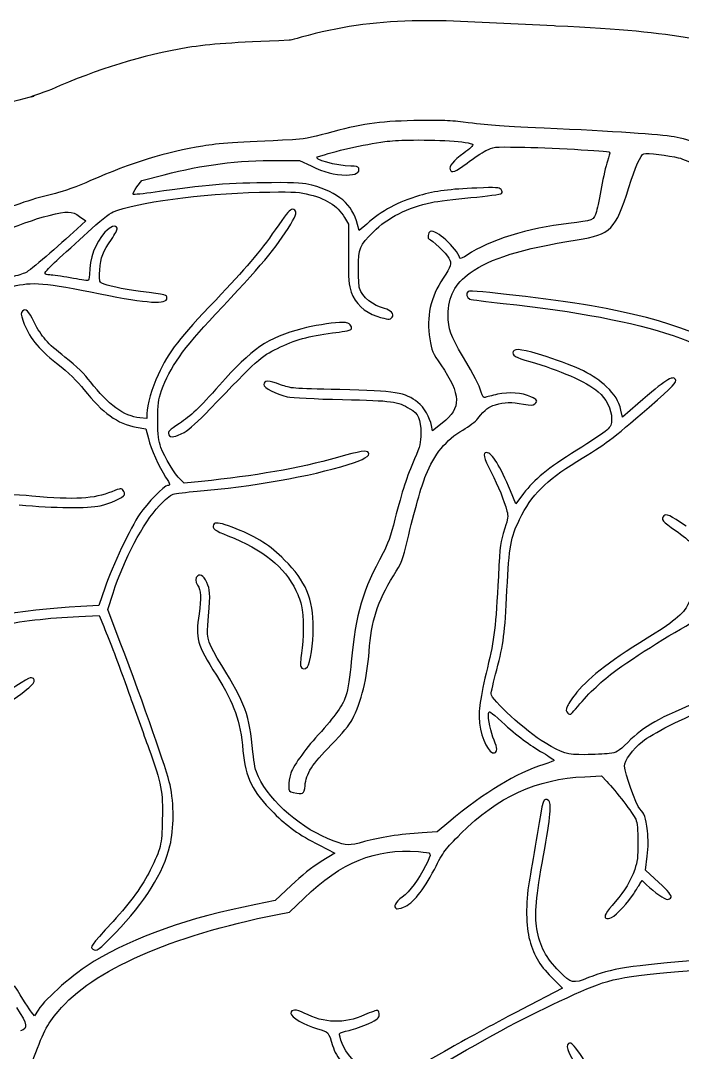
# Model space of a CAD drawing. Extents: x 3 to 173, y 187 to 306.
# Drawn here: x 11.31 to 18.3, y 193.51 to 204.42 of the extents above; entities that cross this region are included whole.
import ezdxf

# ---------------------------------------------------------------- set-up
doc = ezdxf.new("R2010")
doc.units = 0
doc.layers.add('Layer_1', color=7, linetype='CONTINUOUS')

msp = doc.modelspace()

# ---------------------------------------------------------------- linework, layer by layer
at = {"layer": 'Layer_1', "color": 7}
for points in [[(15.445666, 204.417999), (15.445243, 204.417999)], [(16.961683, 204.364179), (16.944406, 204.365873), (15.802833, 204.419343), (15.801986, 204.419343), (15.78593, 204.419625), (15.769053, 204.419625), (15.769114, 204.41941)], [(15.769114, 204.41941), (15.769537, 204.419128)], [(14.034485, 202.944105), (14.25465, 202.944105), (14.376463, 202.884875)], [(12.536942, 202.662351), (12.588383, 202.729396), (12.823366, 202.791095)], [(14.169931, 202.424133), (14.169902, 202.424243)], [(11.929947, 202.350961), (11.995791, 202.303249), (11.905668, 202.219338)], [(14.729547, 202.340259), (14.771112, 202.269924), (14.771112, 201.951972)], [(14.964939, 202.270773), (14.886337, 202.200438), (14.86906, 202.265428)], [(17.831237, 200.370123), (17.667861, 200.227806), (17.650583, 200.30349)], [(12.641496, 200.266047), (12.641496, 200.213399), (12.568655, 200.220398)], [(12.529548, 200.122092), (12.632018, 200.103578), (12.657534, 200.001159)], [(15.763316, 200.165686), (15.65879, 200.082188), (15.648909, 200.138127)], [(13.220541, 199.549127), (13.034532, 199.531036), (12.99585, 199.567231)], [(16.621358, 199.419152), (16.540287, 199.310562), (16.483497, 199.44959)], [(12.200326, 198.429506), (12.134895, 198.236184), (11.944769, 198.225911)], [(12.361277, 197.846263), (12.229588, 198.193416), (12.285555, 198.368224)], [(11.922966, 198.120622), (12.136548, 198.130895), (12.185519, 198.013257)], [(17.267817, 196.425556), (17.445597, 196.434192), (17.502798, 196.374553)], [(15.831637, 195.944322), (15.710238, 195.843546), (15.551388, 195.83285)], [(14.464553, 195.701648), (14.627929, 195.61774), (14.482248, 195.527661)], [(18.050949, 195.30799), (17.912266, 195.438792), (17.929143, 195.583577)], [(17.850949, 195.291551), (17.873583, 195.326924), (17.921319, 195.281678)], [(14.166196, 195.275932), (13.996236, 195.114693), (13.792532, 195.074386)], [(14.020878, 194.968248), (14.149686, 194.994156), (14.302773, 195.141411)], [(16.916839, 194.305215), (17.032889, 194.1884), (16.599142, 193.962998)], [(11.492513, 193.956829), (11.452596, 193.896365), (11.42173, 193.935442)]]:
    msp.add_lwpolyline(points, dxfattribs=at)
for points in [[(15.759241, 203.365341)], [(15.404043, 203.15799)], [(14.677726, 201.228863)], [(13.364909, 199.106523)], [(17.120108, 193.60586)]]:
    msp.add_lwpolyline(points, close=True, dxfattribs=at)
for points in [[(15.445243, 204.417999), (15.027648, 204.407924), (14.67202, 204.356094), (14.273217, 204.246069)], [(15.769537, 204.419128), (15.666176, 204.421668), (15.564967, 204.420821), (15.445666, 204.417999)], [(18.397909, 204.232557), (18.038114, 204.293407), (17.669349, 204.331983), (16.961683, 204.364179)], [(14.144409, 204.214398), (13.548936, 204.188801), (13.312923, 204.175192), (13.073206, 204.135836)], [(14.273217, 204.246069), (14.139896, 204.20929), (14.141887, 204.214288), (14.144409, 204.214398)], [(13.073206, 204.135836), (12.591488, 204.056752), (12.11948, 203.909093), (11.632865, 203.694901)], [(11.448502, 203.621275), (11.160804, 203.554803), (10.883007, 203.460687), (10.573187, 203.329237)], [(11.632865, 203.694901), (11.547668, 203.657399), (11.334837, 203.595014), (11.448502, 203.621275)], [(15.460858, 203.364215), (15.085799, 203.355156), (14.89974, 203.327975), (14.543568, 203.229714)], [(15.759215, 203.365344), (15.677975, 203.367884), (15.584329, 203.367037), (15.460858, 203.364215)], [(15.983935, 203.348069), (15.909433, 203.357213), (15.840481, 203.362801), (15.759241, 203.365341)], [(16.839908, 203.284727), (16.319318, 203.308773), (16.274831, 203.312244), (15.983935, 203.348069)], [(18.211936, 203.193002), (18.062953, 203.218205), (17.582055, 203.25044), (16.839908, 203.284727)], [(14.543568, 203.229714), (14.377879, 203.184002), (14.279193, 203.165299), (14.17978, 203.161024)], [(18.476958, 203.113616), (18.399645, 203.147584), (18.293696, 203.179165), (18.211936, 203.193002)], [(13.234093, 203.095624), (12.846365, 203.031972), (12.471265, 202.916416), (12.047664, 202.72996)], [(14.17978, 203.161024), (13.590098, 203.13568), (13.398032, 203.122537), (13.234093, 203.095624)], [(14.445188, 202.980291), (14.620875, 203.041985), (14.930496, 203.112244), (15.157539, 203.142355)], [(15.157539, 203.142355), (15.221316, 203.150821), (15.308424, 203.155817), (15.404043, 203.15799)], [(15.404068, 203.158038), (15.690927, 203.164557), (16.05348, 203.144999), (16.086377, 203.112383)], [(16.086377, 203.112383), (16.092931, 203.105863), (16.050318, 203.064921), (15.991315, 203.021067)], [(16.224239, 203.046981), (16.301185, 203.087259), (16.304887, 203.087601), (16.574859, 203.084)], [(16.574859, 203.084), (16.86913, 203.080077), (17.518446, 203.043735), (17.531657, 203.03053)], [(14.795396, 202.883633), (14.65154, 202.883633), (14.381908, 202.958069), (14.445188, 202.980291)], [(15.991315, 203.021067), (15.875575, 202.935046), (15.831359, 202.88196), (15.845223, 202.845846)], [(16.02465, 202.914536), (16.091516, 202.964896), (16.181469, 203.024598), (16.224239, 203.046981)], [(17.531657, 203.03053), (17.536102, 203.026099), (17.525759, 202.982879), (17.508611, 202.934278)], [(17.734106, 202.656213), (17.803041, 202.875339), (17.85879, 203.001207), (17.893366, 203.014474)], [(17.893366, 203.014474), (17.917996, 203.023929), (18.166795, 202.994944), (18.257155, 202.972107)], [(18.257155, 202.972107), (18.364311, 202.945014), (18.603731, 202.820621), (18.679792, 202.752462)], [(12.823366, 202.791095), (13.236835, 202.899347), (13.591622, 202.944105), (14.034485, 202.944105)], [(14.376463, 202.884875), (14.517365, 202.81645), (14.62066, 202.78989), (14.749305, 202.788629)], [(14.749305, 202.788629), (14.847187, 202.787782), (14.896994, 202.814875), (14.879759, 202.859785)], [(14.879759, 202.859785), (14.873102, 202.877114), (14.849968, 202.883633), (14.795396, 202.883633)], [(15.845223, 202.845846), (15.860669, 202.805618), (15.900259, 202.820842), (16.02465, 202.914536)], [(17.508611, 202.934278), (17.49146, 202.885676), (17.463359, 202.764033), (17.44606, 202.664042)], [(12.047664, 202.72996), (11.913821, 202.671046), (11.751347, 202.611619), (11.676055, 202.594226)], [(12.49538, 202.585022), (12.489986, 202.590413), (12.508695, 202.625318), (12.536942, 202.662351)], [(13.96, 202.708003), (13.53015, 202.70631), (13.229172, 202.6817), (12.728714, 202.608052)], [(14.384693, 202.682095), (14.303209, 202.70456), (14.229529, 202.709076), (13.96, 202.708003)], [(14.86906, 202.265428), (14.812231, 202.479062), (14.666532, 202.604419), (14.384693, 202.682095)], [(16.1275, 202.651246), (15.842463, 202.6399), (15.694939, 202.620695), (15.522969, 202.57145)], [(16.383879, 202.635187), (16.364959, 202.657963), (16.336754, 202.659543), (16.1275, 202.651246)], [(16.390052, 202.594465), (16.400333, 202.604767), (16.398185, 202.617946), (16.383879, 202.635187)], [(17.188834, 202.103811), (17.548937, 202.162663), (17.59275, 202.206878), (17.734106, 202.656213)], [(17.44606, 202.664042), (17.428763, 202.564053), (17.404413, 202.446731), (17.39215, 202.403266)], [(11.676055, 202.594226), (11.444954, 202.540852), (11.249735, 202.475593), (10.974816, 202.358948)], [(12.284674, 202.398256), (12.51718, 202.497869), (13.217286, 202.592188), (13.832421, 202.606384)], [(12.728714, 202.608052), (12.605821, 202.589961), (12.500773, 202.579626), (12.49538, 202.585022)], [(13.832421, 202.606384), (14.153534, 202.613806), (14.229931, 202.611125), (14.325018, 202.58993)], [(14.325018, 202.58993), (14.531488, 202.543903), (14.654445, 202.467951), (14.729547, 202.340259)], [(15.522969, 202.57145), (15.294746, 202.506099), (15.124158, 202.413855), (14.964939, 202.270773)], [(15.649306, 202.498628), (15.708094, 202.511018), (15.895304, 202.534143), (16.065359, 202.550044)], [(16.065359, 202.550044), (16.235412, 202.565933), (16.381645, 202.586064), (16.390052, 202.594465)], [(11.608956, 202.362476), (11.801266, 202.41125), (11.848827, 202.409692), (11.929947, 202.350961)], [(14.169902, 202.424243), (14.143178, 202.413829), (14.104781, 202.363153), (13.998296, 202.210355)], [(14.162113, 202.270426), (14.222188, 202.368801), (14.231136, 202.410013), (14.195035, 202.423851)], [(14.195035, 202.423851), (14.186585, 202.427096), (14.178832, 202.427717), (14.169931, 202.424133)], [(15.034897, 202.18767), (15.185645, 202.33788), (15.39886, 202.445926), (15.649306, 202.498628)], [(10.724999, 201.983649), (10.782744, 202.060817), (11.309392, 202.286485), (11.608956, 202.362476)], [(12.016358, 202.183547), (12.137541, 202.295564), (12.244573, 202.381072), (12.284674, 202.398256)], [(17.39215, 202.403266), (17.366005, 202.310609), (17.35808, 202.307033), (17.09791, 202.2774)], [(11.905668, 202.219338), (11.711469, 202.038451), (11.404195, 201.777189), (11.360807, 201.756192)], [(12.327893, 202.22592), (12.312724, 202.265414), (12.257949, 202.247679), (12.199087, 202.183965)], [(12.267812, 202.108693), (12.305321, 202.161582), (12.332381, 202.214233), (12.327893, 202.22592)], [(13.363342, 201.312053), (13.847011, 201.825221), (14.008627, 202.019099), (14.162113, 202.270426)], [(13.998296, 202.210355), (13.829744, 201.968494), (13.686488, 201.79944), (13.368662, 201.467103)], [(15.63617, 202.192671), (15.612212, 202.183471), (15.601583, 202.110818), (15.624224, 202.110818)], [(15.949752, 201.910093), (15.911951, 202.02344), (15.697842, 202.216324), (15.63617, 202.192671)], [(17.09791, 202.2774), (16.671963, 202.228883), (16.252515, 202.097715), (16.027531, 201.942998)], [(11.690018, 201.88534), (11.758633, 201.946938), (11.905504, 202.081078), (12.016358, 202.183547)], [(12.199087, 202.183965), (12.095799, 202.07214), (12.034888, 201.906617), (12.034888, 201.737684)], [(12.145177, 201.78293), (12.15466, 201.925254), (12.173683, 201.975959), (12.267812, 202.108693)], [(14.877282, 201.808022), (14.877282, 202.016158), (14.887628, 202.040929), (15.034897, 202.18767)], [(15.624224, 202.110818), (15.647882, 202.110818), (15.810524, 201.955698), (15.833692, 201.910915)], [(16.058371, 201.7546), (16.274429, 201.908699), (16.587609, 202.005558), (17.188834, 202.103811)], [(11.565325, 201.752896), (11.565325, 201.764213), (11.621401, 201.823745), (11.690018, 201.88534)], [(14.771112, 201.951972), (14.771281, 201.680195), (14.775557, 201.621772), (14.79992, 201.551347)], [(15.833692, 201.910915), (15.864059, 201.852224), (15.8548, 201.819483), (15.773198, 201.697851)], [(16.027531, 201.942998), (15.986579, 201.914832), (15.952871, 201.900743), (15.949752, 201.910093)], [(11.360807, 201.756192), (11.335678, 201.744028), (11.268478, 201.723488), (11.211424, 201.710537)], [(11.615531, 201.731927), (11.583127, 201.731927), (11.565325, 201.739688), (11.565325, 201.752896)], [(12.166575, 201.643901), (12.139931, 201.658154), (12.13776, 201.671503), (12.145177, 201.78293)], [(14.888808, 201.59208), (14.882424, 201.614827), (14.877282, 201.712199), (14.877282, 201.808022)], [(15.824626, 201.30832), (15.824626, 201.502869), (15.895624, 201.638525), (16.058371, 201.7546)], [(11.222945, 201.610585), (11.426108, 201.662523), (11.564621, 201.65098), (12.148878, 201.532847)], [(11.831582, 201.701898), (11.74055, 201.718436), (11.643297, 201.731927), (11.615531, 201.731927)], [(12.015945, 201.671873), (12.005517, 201.672), (11.922615, 201.685363), (11.831582, 201.701898)], [(12.034888, 201.737684), (12.034888, 201.694775), (12.028272, 201.67172), (12.015945, 201.671873)], [(12.573574, 201.558758), (12.37688, 201.584694), (12.213319, 201.618899), (12.166575, 201.643901)], [(15.773198, 201.697851), (15.638284, 201.496748), (15.591776, 201.286811), (15.63081, 201.056193)], [(12.853411, 201.489247), (12.853411, 201.522089), (12.856845, 201.52142), (12.573574, 201.558758)], [(14.79992, 201.551347), (14.841442, 201.431284), (14.939172, 201.338935), (15.070702, 201.295919)], [(15.152185, 201.376959), (15.036377, 201.401935), (14.914075, 201.501831), (14.888808, 201.59208)], [(16.036139, 201.557581), (16.008716, 201.540648), (16.020928, 201.489311), (16.055483, 201.476549)], [(17.340266, 201.404981), (16.916005, 201.477596), (16.067393, 201.576891), (16.036139, 201.557581)], [(12.148878, 201.532847), (12.655701, 201.430372), (12.853411, 201.41805), (12.853411, 201.489247)], [(13.368662, 201.467103), (12.986279, 201.067259), (12.87505, 200.922779), (12.759603, 200.676545)], [(16.055483, 201.476549), (16.074236, 201.469607), (16.233091, 201.448666), (16.408161, 201.43007)], [(16.408161, 201.43007), (17.956653, 201.265552), (18.782081, 200.983321), (18.996657, 200.54532)], [(11.328729, 201.350704), (11.30827, 201.330243), (11.30888, 201.318519), (11.335301, 201.243349)], [(11.451363, 201.233068), (11.389008, 201.356148), (11.361126, 201.383086), (11.328729, 201.350704)], [(15.233667, 201.285646), (15.259341, 201.316569), (15.217927, 201.362786), (15.152185, 201.376959)], [(18.988839, 200.746045), (18.74782, 201.035363), (18.184272, 201.260514), (17.340266, 201.404981)], [(11.335301, 201.243349), (11.394222, 201.075794), (11.485605, 200.960469), (11.688391, 200.798302)], [(11.776056, 200.862056), (11.584041, 201.014529), (11.531893, 201.074126), (11.451363, 201.233068)], [(12.797904, 200.511211), (12.880742, 200.748825), (13.025093, 200.953171), (13.363342, 201.312053)], [(14.677726, 201.228947), (14.574558, 201.223134), (14.399914, 201.195874), (14.280602, 201.163957)], [(14.752211, 201.226887), (14.738368, 201.230358), (14.712114, 201.230895), (14.677726, 201.228863)], [(14.797067, 201.153673), (14.81853, 201.175122), (14.792938, 201.216673), (14.752211, 201.226887)], [(15.070702, 201.295919), (15.192304, 201.256156), (15.208541, 201.255375), (15.233667, 201.285646)], [(15.977302, 200.875611), (15.853938, 201.082784), (15.824626, 201.165947), (15.824626, 201.30832)], [(14.280602, 201.163957), (13.916921, 201.066678), (13.751896, 200.953287), (13.40899, 200.5659)], [(14.020519, 200.955827), (14.204562, 201.046256), (14.350014, 201.086973), (14.603239, 201.118299)], [(14.603239, 201.118299), (14.702649, 201.130604), (14.789903, 201.146522), (14.797067, 201.153673)], [(15.63081, 201.056193), (15.652386, 200.928702), (15.661149, 200.907567), (15.74686, 200.78143)], [(13.308168, 200.312524), (13.805383, 200.832973), (13.847656, 200.870892), (14.020519, 200.955827)], [(16.512304, 200.922527), (16.496691, 200.881873), (16.53312, 200.859939), (16.688437, 200.815994)], [(16.859632, 200.869055), (16.626586, 200.944834), (16.526758, 200.960176), (16.512304, 200.922527)], [(11.688391, 200.798302), (11.816059, 200.696205), (11.907549, 200.608264), (11.977281, 200.520248)], [(12.047251, 200.600455), (11.984724, 200.6823), (11.901362, 200.762553), (11.776056, 200.862056)], [(15.74686, 200.78143), (15.963324, 200.462878), (15.967119, 200.329113), (15.763316, 200.165686)], [(16.17401, 200.493084), (16.148907, 200.57698), (16.109772, 200.653138), (15.977302, 200.875611)], [(16.688437, 200.815994), (17.002245, 200.72721), (17.27717, 200.605566), (17.410664, 200.496397)], [(17.499555, 200.548637), (17.354609, 200.682176), (17.206878, 200.75614), (16.859632, 200.869055)], [(12.759603, 200.676545), (12.696325, 200.541581), (12.641496, 200.350731), (12.641496, 200.266047)], [(18.225891, 200.627611), (18.197911, 200.672859), (18.120774, 200.622418), (17.831237, 200.370123)], [(12.568655, 200.220398), (12.401263, 200.236456), (12.22982, 200.361484), (12.047251, 200.600455)], [(13.40899, 200.5659), (13.195971, 200.325246), (13.104715, 200.238158), (12.986766, 200.161572)], [(14.054246, 200.571657), (13.92901, 200.618396), (13.87688, 200.619023), (13.87688, 200.573351)], [(13.87688, 200.573351), (13.87688, 200.536171), (14.001318, 200.471536), (14.125853, 200.444195)], [(14.680179, 200.519009), (14.16946, 200.530411), (14.163853, 200.530693), (14.054246, 200.571657)], [(17.948934, 200.335161), (18.207667, 200.559403), (18.244137, 200.598102), (18.225891, 200.627611)], [(11.977281, 200.520248), (12.174326, 200.271537), (12.331937, 200.157889), (12.529548, 200.122092)], [(12.756752, 200.194496), (12.756329, 200.371119), (12.760481, 200.40389), (12.797904, 200.511211)], [(14.125853, 200.444195), (14.175303, 200.433329), (14.416773, 200.42077), (14.710218, 200.414169)], [(15.506111, 200.384095), (15.372343, 200.489991), (15.276265, 200.505677), (14.680179, 200.519009)], [(16.217221, 200.437557), (16.199037, 200.430332), (16.188781, 200.443709), (16.17401, 200.493084)], [(16.347264, 200.469637), (16.288908, 200.457134), (16.23039, 200.442769), (16.217221, 200.437557)], [(16.69994, 200.444124), (16.603344, 200.486666), (16.471428, 200.496171), (16.347264, 200.469637)], [(16.740681, 200.368031), (16.777334, 200.398435), (16.769372, 200.413551), (16.69994, 200.444124)], [(17.410664, 200.496397), (17.493122, 200.428966), (17.55223, 200.31037), (17.55223, 200.212589)], [(17.650583, 200.30349), (17.629078, 200.398929), (17.58566, 200.469307), (17.499555, 200.548637)], [(14.710218, 200.414169), (15.244628, 200.402175), (15.285492, 200.396615), (15.420513, 200.317508)], [(15.648909, 200.138127), (15.63416, 200.2212), (15.568274, 200.334887), (15.506111, 200.384095)], [(16.139443, 200.212623), (16.224075, 200.3184), (16.247084, 200.336614), (16.325452, 200.359875)], [(16.325452, 200.359875), (16.421216, 200.388292), (16.49262, 200.389751), (16.62134, 200.366056)], [(16.62134, 200.366056), (16.697622, 200.352057), (16.721971, 200.352594), (16.740681, 200.368031)], [(17.183497, 199.757669), (17.50821, 199.956091), (17.532393, 199.974148), (17.948934, 200.335161)], [(13.035326, 200.067377), (13.089605, 200.097837), (13.184806, 200.183399), (13.308168, 200.312524)], [(15.420513, 200.317508), (15.509442, 200.265418), (15.536563, 200.205341), (15.536563, 200.057965)], [(12.790498, 199.907806), (12.762987, 199.982555), (12.757174, 200.030558), (12.756752, 200.194496)], [(12.986766, 200.161572), (12.875164, 200.089097), (12.861902, 200.074867), (12.874418, 200.042288)], [(15.979358, 200.092105), (16.044973, 200.130211), (16.116845, 200.184378), (16.139443, 200.212623)], [(17.55223, 200.212589), (17.55223, 200.146981), (17.546267, 200.13224), (17.500377, 200.090426)], [(12.874418, 200.042288), (12.887714, 200.00767), (12.944835, 200.016605), (13.035326, 200.067377)], [(15.536563, 200.057965), (15.536563, 199.953579), (15.529567, 199.925058), (15.470308, 199.787729)], [(15.587998, 199.612917), (15.677828, 199.835204), (15.804908, 199.990793), (15.979358, 200.092105)], [(17.500377, 200.090426), (17.471704, 200.064292), (17.329066, 199.968616), (17.183503, 199.877775)], [(12.657534, 200.001159), (12.685479, 199.890489), (12.768228, 199.705941), (12.839428, 199.594773)], [(12.99585, 199.567231), (12.939529, 199.620063), (12.828711, 199.803988), (12.790498, 199.907806)], [(14.655944, 199.801676), (14.252333, 199.687723), (13.773344, 199.603367), (13.220541, 199.549127)], [(14.984343, 199.851858), (14.96658, 199.880591), (14.899908, 199.870569), (14.655944, 199.801676)], [(14.767057, 199.726817), (14.935546, 199.779683), (15.004528, 199.819211), (14.984343, 199.851858)], [(15.470308, 199.787729), (15.386687, 199.593944), (15.341269, 199.453784), (15.262898, 199.14895)], [(16.23123, 199.853506), (16.18646, 199.853506), (16.197712, 199.804219), (16.278556, 199.647433)], [(16.483497, 199.44959), (16.377417, 199.710132), (16.287993, 199.853506), (16.23123, 199.853506)], [(17.183503, 199.877775), (16.876469, 199.686165), (16.734884, 199.570728), (16.621358, 199.419152)], [(13.171981, 199.444651), (13.751652, 199.492996), (14.371813, 199.602805), (14.767057, 199.726817)], [(16.580198, 199.146859), (16.708551, 199.408199), (16.855911, 199.557492), (17.183497, 199.757669)], [(12.839428, 199.594773), (12.890426, 199.515142), (12.892931, 199.505106), (12.860826, 199.505106)], [(15.394991, 198.925602), (15.466619, 199.228762), (15.544107, 199.504307), (15.587998, 199.612917)], [(16.278556, 199.647433), (16.356598, 199.49608), (16.416995, 199.347702), (16.446049, 199.235293)], [(12.392484, 199.45316), (12.374046, 199.478362), (12.367185, 199.477629), (12.273143, 199.440008)], [(12.860826, 199.505106), (12.827434, 199.505106), (12.643235, 199.316833), (12.566586, 199.20402)], [(11.42581, 199.393117), (11.273163, 199.406636), (11.025661, 199.418799), (10.875602, 199.419844)], [(12.273143, 199.440008), (12.080164, 199.362795), (11.889808, 199.352017), (11.42581, 199.393117)], [(12.14844, 199.291099), (12.251239, 199.313762), (12.393305, 199.378188), (12.404411, 199.407093)], [(12.404411, 199.407093), (12.408477, 199.417676), (12.403141, 199.438482), (12.392484, 199.45316)], [(12.774447, 199.294108), (12.830662, 199.354955), (12.889677, 199.403511), (12.918482, 199.412568)], [(12.918482, 199.412568), (12.945313, 199.421006), (13.059435, 199.435259), (13.171981, 199.444651)], [(11.29329, 199.299735), (11.664961, 199.266944), (12.021647, 199.263154), (12.14844, 199.291099)], [(12.285555, 198.368224), (12.40139, 198.730742), (12.597909, 199.103021), (12.774447, 199.294108)], [(12.566586, 199.20402), (12.468357, 199.05944), (12.273865, 198.64765), (12.200326, 198.429506)], [(15.262898, 199.14895), (15.217444, 198.97214), (15.183715, 198.876035), (15.138205, 198.793155)], [(16.446049, 199.235293), (16.460778, 199.178264), (16.45808, 199.154786), (16.425463, 199.053488)], [(16.446864, 198.399489), (16.469256, 198.864272), (16.485281, 198.953596), (16.580198, 199.146859)], [(18.103223, 199.18344), (18.069601, 199.149833), (18.089634, 199.125125), (18.227916, 199.029194)], [(18.339027, 199.076495), (18.168081, 199.191588), (18.129198, 199.209402), (18.103223, 199.18344)], [(13.344373, 199.089246), (13.329982, 199.051786), (13.361396, 199.02826), (13.497873, 198.974486)], [(13.364958, 199.106518), (13.354465, 199.103695), (13.347723, 199.097938), (13.344373, 199.089246)], [(13.585485, 199.047293), (13.46299, 199.096454), (13.396356, 199.114965), (13.364909, 199.106523)], [(14.097424, 198.717418), (13.940414, 198.873473), (13.810592, 198.956954), (13.585485, 199.047293)], [(16.425463, 199.053488), (16.372805, 198.889904), (16.373351, 198.895537), (16.355504, 198.543041)], [(18.227916, 199.029194), (18.298937, 198.979924), (18.377312, 198.916616), (18.401991, 198.888524)], [(13.497873, 198.974486), (13.867938, 198.828667), (14.097802, 198.643343), (14.216809, 198.394113)], [(15.248077, 198.550478), (15.33528, 198.691501), (15.346081, 198.718603), (15.394991, 198.925602)], [(14.399483, 197.996783), (14.399483, 198.307984), (14.321336, 198.494863), (14.097424, 198.717418)], [(15.138205, 198.793155), (14.919548, 198.394948), (14.849357, 198.15616), (14.800755, 197.64146)], [(13.17975, 198.550862), (13.151242, 198.527211), (13.150302, 198.490895), (13.177295, 198.451734)], [(13.286748, 198.450913), (13.253584, 198.537699), (13.211374, 198.577097), (13.17975, 198.550862)], [(14.990051, 197.747993), (15.013887, 198.076367), (15.07726, 198.274227), (15.248077, 198.550478)], [(16.355504, 198.543041), (16.328597, 198.011778), (16.313294, 197.883398), (16.239865, 197.578084)], [(13.177295, 198.451734), (13.21402, 198.398428), (13.218428, 198.316092), (13.19335, 198.147769)], [(13.284293, 198.026019), (13.312275, 198.326427), (13.312391, 198.383831), (13.286748, 198.450913)], [(14.216809, 198.394113), (14.241531, 198.342336), (14.268707, 198.26932), (14.277303, 198.232055)], [(16.339044, 197.557106), (16.411096, 197.831734), (16.424549, 197.936241), (16.446864, 198.399489)], [(18.377299, 198.29293), (18.344647, 198.18231), (18.250855, 198.092372), (18.014334, 197.945365)], [(11.944769, 198.225911), (11.266616, 198.189118), (10.770655, 198.094074), (10.325003, 197.915777)], [(14.277303, 198.232055), (14.298391, 198.140502), (14.297657, 197.872425), (14.276033, 197.730656)], [(11.043946, 198.019437), (11.296153, 198.070079), (11.603155, 198.105396), (11.922966, 198.120622)], [(13.19335, 198.147769), (13.154097, 197.884346), (13.16825, 197.833131), (13.376479, 197.497882)], [(17.56742, 197.526231), (17.782146, 197.688165), (18.279275, 197.99916), (18.472365, 198.092208)], [(12.185519, 198.013257), (12.256447, 197.842969), (12.325785, 197.659638), (12.451775, 197.308254)], [(13.433676, 197.601537), (13.289447, 197.831912), (13.271124, 197.88471), (13.284293, 198.026019)], [(14.337343, 197.586697), (14.367347, 197.622833), (14.399485, 197.834937), (14.399483, 197.996783)], [(18.014334, 197.945365), (17.547741, 197.655371), (17.32748, 197.48893), (17.185931, 197.318925)], [(12.886795, 196.338773), (12.856098, 196.482579), (12.609335, 197.190613), (12.361277, 197.846263)], [(14.276033, 197.730656), (14.266404, 197.667103), (14.262611, 197.603913), (14.267795, 197.590395)], [(14.812272, 197.028182), (14.907791, 197.219529), (14.969908, 197.470436), (14.990051, 197.747993)], [(14.800755, 197.64146), (14.787123, 197.497047), (14.763905, 197.339163), (14.748903, 197.291016)], [(13.376479, 197.497882), (13.570175, 197.186041), (13.627488, 197.023915), (13.65714, 196.699924)], [(13.762486, 196.688407), (13.728527, 197.069884), (13.676566, 197.213597), (13.433676, 197.601537)], [(14.267795, 197.590395), (14.279363, 197.560293), (14.313863, 197.558416), (14.337343, 197.586697)], [(16.239865, 197.578084), (16.163619, 197.261072), (16.142905, 197.113162), (16.157148, 196.990308)], [(16.278963, 197.302912), (16.278963, 197.31691), (16.30605, 197.431345), (16.339044, 197.557106)], [(17.171121, 197.141235), (17.291665, 197.288233), (17.43009, 197.422667), (17.56742, 197.526231)], [(11.407704, 197.471147), (11.357994, 197.460677), (10.598852, 196.942539), (10.494116, 196.847586)], [(11.002762, 197.08903), (11.371833, 197.333507), (11.465799, 197.409801), (11.449678, 197.451815)], [(11.449678, 197.451815), (11.443187, 197.468692), (11.428354, 197.475493), (11.407704, 197.471147)], [(12.451775, 197.308254), (12.513022, 197.137439), (12.607246, 196.874987), (12.661242, 196.725002)], [(14.748903, 197.291016), (14.716636, 197.187395), (14.631248, 197.065732), (14.453015, 196.869001)], [(16.849337, 196.782593), (16.646522, 196.905534), (16.278963, 197.240718), (16.278963, 197.302912)], [(17.185931, 197.318925), (17.143175, 197.267577), (17.098659, 197.20259), (17.086754, 197.174142)], [(17.086754, 197.174142), (17.067433, 197.127894), (17.067853, 197.119831), (17.090462, 197.098047)], [(18.552642, 197.255182), (18.018171, 197.031278), (17.910785, 196.97068), (17.722595, 196.788333)], [(17.878161, 196.797793), (17.982241, 196.881672), (18.28982, 197.036878), (18.620965, 197.172917)], [(16.310654, 196.810561), (16.276518, 196.888457), (16.243544, 197.045598), (16.250981, 197.095605)], [(16.250981, 197.095605), (16.25568, 197.127245), (16.269774, 197.11855), (16.392958, 197.005938)], [(17.090462, 197.098047), (17.113827, 197.075525), (17.119931, 197.078827), (17.171121, 197.141235)], [(14.589225, 196.762882), (14.703583, 196.879677), (14.788951, 196.981463), (14.812272, 197.028182)], [(16.157148, 196.990308), (16.176238, 196.825739), (16.261439, 196.656431), (16.314763, 196.676881)], [(16.392958, 197.005938), (16.562237, 196.851178), (16.677392, 196.764279), (16.828764, 196.676881)], [(14.453015, 196.869001), (14.301732, 196.702018), (14.180359, 196.528872), (14.157952, 196.448221)], [(14.31268, 196.329349), (14.326438, 196.462674), (14.385802, 196.555127), (14.589225, 196.762882)], [(16.314763, 196.676881), (16.347713, 196.689524), (16.346341, 196.729106), (16.310654, 196.810561)], [(17.268681, 196.658373), (17.081163, 196.656961), (17.032957, 196.67127), (16.849337, 196.782593)], [(17.722595, 196.788333), (17.618892, 196.687851), (17.60688, 196.680454), (17.525473, 196.670282)], [(17.688858, 196.537838), (17.688858, 196.596478), (17.774354, 196.714131), (17.878161, 196.797793)], [(12.661242, 196.725002), (12.79903, 196.342278), (12.812052, 196.273492), (12.804866, 195.972288)], [(13.65714, 196.699924), (13.683161, 196.415616), (13.755617, 196.268381), (13.981832, 196.042634)], [(13.820922, 196.423516), (13.786712, 196.496583), (13.774685, 196.551286), (13.762486, 196.688407)], [(16.828764, 196.676881), (16.893373, 196.639577), (16.946049, 196.604417), (16.946049, 196.598731)], [(17.525473, 196.670282), (17.477811, 196.664327), (17.36223, 196.658993), (17.268681, 196.658373)], [(16.836172, 196.553897), (16.54243, 196.462547), (16.222324, 196.268553), (15.831637, 195.944322)], [(16.946049, 196.598731), (16.946049, 196.59303), (16.896614, 196.572681), (16.836172, 196.553897)], [(17.851412, 196.084152), (17.812062, 196.123482), (17.688858, 196.467254), (17.688858, 196.537838)], [(14.611875, 195.746894), (14.286942, 195.865421), (13.945185, 196.1581), (13.820922, 196.423516)], [(14.157952, 196.448221), (14.149313, 196.417169), (14.141938, 196.363721), (14.141896, 196.329349)], [(15.959576, 195.824208), (16.351124, 196.214081), (16.758232, 196.401124), (17.267817, 196.425556)], [(12.885525, 195.695058), (12.929442, 195.877074), (12.929882, 196.136755), (12.886795, 196.338773)], [(14.141896, 196.329349), (14.141818, 196.271454), (14.145331, 196.266151), (14.189222, 196.257369)], [(14.189222, 196.257369), (14.295857, 196.236061), (14.303536, 196.240746), (14.31268, 196.329349)], [(17.502798, 196.374553), (17.594975, 196.27884), (17.782261, 196.032756), (17.806916, 195.975161)], [(16.885561, 196.172606), (16.830149, 196.207692), (16.827823, 196.200066), (16.765807, 195.815993)], [(16.832475, 195.59059), (16.908566, 196.009236), (16.921523, 196.149839), (16.885561, 196.172606)], [(17.930836, 195.852168), (17.912336, 195.999649), (17.900019, 196.03557), (17.851412, 196.084152)], [(12.804866, 195.972288), (12.798313, 195.697479), (12.791213, 195.668447), (12.677293, 195.43716)], [(13.981832, 196.042634), (14.126921, 195.89784), (14.243997, 195.815301), (14.464553, 195.701648)], [(17.806916, 195.975161), (17.822909, 195.937789), (17.829951, 195.866353), (17.830374, 195.732893)], [(15.551388, 195.83285), (15.319751, 195.8173), (15.092586, 195.78255), (14.940683, 195.739894)], [(15.679326, 195.445793), (15.779135, 195.639567), (15.792683, 195.65803), (15.959576, 195.824208)], [(16.765807, 195.815993), (16.740243, 195.657675), (16.704535, 195.449903), (16.686794, 195.35408)], [(17.929143, 195.583577), (17.941174, 195.685965), (17.941783, 195.764456), (17.930836, 195.852168)], [(12.308977, 194.774113), (12.620105, 195.09599), (12.816965, 195.410248), (12.885525, 195.695058)], [(14.302773, 195.141411), (14.70112, 195.524824), (15.050998, 195.667397), (15.51019, 195.632938)], [(14.940683, 195.739894), (14.772708, 195.692721), (14.759663, 195.692978), (14.611875, 195.746894)], [(17.830374, 195.732893), (17.830797, 195.574157), (17.825463, 195.527511), (17.796628, 195.444967)], [(15.51019, 195.632938), (15.661454, 195.621593), (15.658317, 195.628197), (15.58591, 195.482804)], [(16.76334, 194.816074), (16.736949, 194.967523), (16.753668, 195.156953), (16.832475, 195.59059)], [(12.677293, 195.43716), (12.597918, 195.276003), (12.470199, 195.09984), (12.283874, 194.894628)], [(14.482248, 195.527661), (14.389828, 195.470547), (14.274065, 195.378275), (14.166196, 195.275932)], [(15.58591, 195.482804), (15.515613, 195.341656), (15.417947, 195.21031), (15.340641, 195.152929)], [(15.353399, 195.044756), (15.454128, 195.08504), (15.561696, 195.217419), (15.679326, 195.445793)], [(17.796628, 195.444967), (17.753697, 195.32205), (17.692725, 195.220972), (17.590865, 195.103983)], [(16.686794, 195.35408), (16.646356, 195.135544), (16.64309, 194.875188), (16.678976, 194.726409)], [(17.786752, 195.187896), (17.809773, 195.225141), (17.838581, 195.271922), (17.850949, 195.291551)], [(17.921319, 195.281678), (18.003192, 195.204335), (18.114345, 195.127023), (18.143131, 195.127023)], [(18.180168, 195.15169), (18.187099, 195.169724), (18.151302, 195.213256), (18.050949, 195.30799)], [(15.340641, 195.152929), (15.26794, 195.098959), (15.243088, 195.050488), (15.277677, 195.029121)], [(17.590865, 195.103983), (17.490253, 194.988433), (17.466046, 194.945769), (17.492923, 194.929174)], [(17.55177, 194.936992), (17.603828, 194.963888), (17.734728, 195.103735), (17.786752, 195.187896)], [(18.143131, 195.127023), (18.158281, 195.127023), (18.174901, 195.137974), (18.180168, 195.15169)], [(13.792532, 195.074386), (13.084709, 194.933727), (12.504317, 194.729547), (12.084287, 194.473448)], [(15.277677, 195.029121), (15.285472, 195.024323), (15.319598, 195.031096), (15.353399, 195.044756)], [(11.702753, 193.942828), (12.072888, 194.382327), (12.886591, 194.74218), (14.020878, 194.968248)], [(12.283874, 194.894628), (12.035122, 194.620672), (12.039722, 194.626548), (12.071938, 194.603005)], [(17.492923, 194.929174), (17.503859, 194.922401), (17.530026, 194.925731), (17.55177, 194.936992)], [(12.071938, 194.603005), (12.111141, 194.5745), (12.127856, 194.586749), (12.308977, 194.774113)], [(17.000379, 194.366912), (16.858311, 194.510955), (16.795745, 194.630061), (16.76334, 194.816074)], [(16.678976, 194.726409), (16.720514, 194.554197), (16.787285, 194.436073), (16.916839, 194.305215)], [(12.084287, 194.473448), (11.869989, 194.342787), (11.581197, 194.090774), (11.492513, 193.956829)], [(18.530019, 194.49072), (17.730648, 194.424891), (17.548756, 194.396477), (17.308198, 194.300279)], [(17.308198, 194.300279), (17.143577, 194.234451), (17.127417, 194.238103), (17.000379, 194.366912)], [(17.161689, 194.125109), (17.532222, 194.292656), (17.623027, 194.311348), (18.395443, 194.377247)], [(11.42173, 193.935442), (11.404622, 193.956891), (11.324085, 194.082956), (11.242716, 194.21555)], [(15.809414, 193.414759), (16.399458, 193.756516), (16.728021, 193.929018), (17.161689, 194.125109)], [(11.26573, 193.985212), (11.382583, 193.800226), (11.388676, 193.766114), (11.307706, 193.739653)], [(11.428677, 193.399888), (11.541122, 193.71578), (11.585173, 193.803215), (11.702753, 193.942828)], [(14.304464, 193.924731), (14.218839, 193.968067), (14.164546, 193.967316), (14.164546, 193.922756)], [(14.164546, 193.922756), (14.164546, 193.881484), (14.301154, 193.801155), (14.44315, 193.75905)], [(14.941917, 193.905823), (14.729415, 193.810827), (14.516971, 193.817112), (14.304464, 193.924731)], [(15.081838, 193.952714), (15.073662, 193.957766), (15.010857, 193.936655), (14.941917, 193.905823)], [(14.985961, 193.815331), (15.080003, 193.859976), (15.097072, 193.873852), (15.097072, 193.905823)], [(15.097072, 193.905823), (15.097072, 193.926566), (15.090014, 193.947659), (15.081838, 193.952714)], [(16.599142, 193.962998), (16.360655, 193.839054), (16.025594, 193.656979), (15.854692, 193.558669)], [(14.778551, 193.742941), (14.831654, 193.753778), (14.924919, 193.786358), (14.985961, 193.815331)], [(14.44315, 193.75905), (14.563411, 193.723394), (14.560089, 193.727246), (14.604467, 193.582181)], [(14.704476, 193.603503), (14.686292, 193.652068), (14.673606, 193.698931), (14.676494, 193.707567)], [(14.676494, 193.707567), (14.679381, 193.716203), (14.725446, 193.73212), (14.778551, 193.742941)], [(14.604467, 193.582181), (14.64655, 193.444609), (14.727253, 193.355707), (14.960025, 193.191019)], [(15.000775, 193.292954), (14.834605, 193.40161), (14.744762, 193.495886), (14.704476, 193.603503)], [(17.096263, 193.603396), (17.057949, 193.579718), (17.105912, 193.474982), (17.254702, 193.257064)], [(17.12013, 193.605936), (17.111322, 193.609182), (17.103654, 193.607912), (17.096263, 193.603396)], [(17.274432, 193.410895), (17.185337, 193.544951), (17.146507, 193.596163), (17.120108, 193.60586)], [(15.854692, 193.558669), (15.483184, 193.344959), (15.258736, 193.233626), (15.178554, 193.223031)]]:
    msp.add_open_spline(points, degree=3, dxfattribs=at)

doc.saveas('drawing.dxf')
